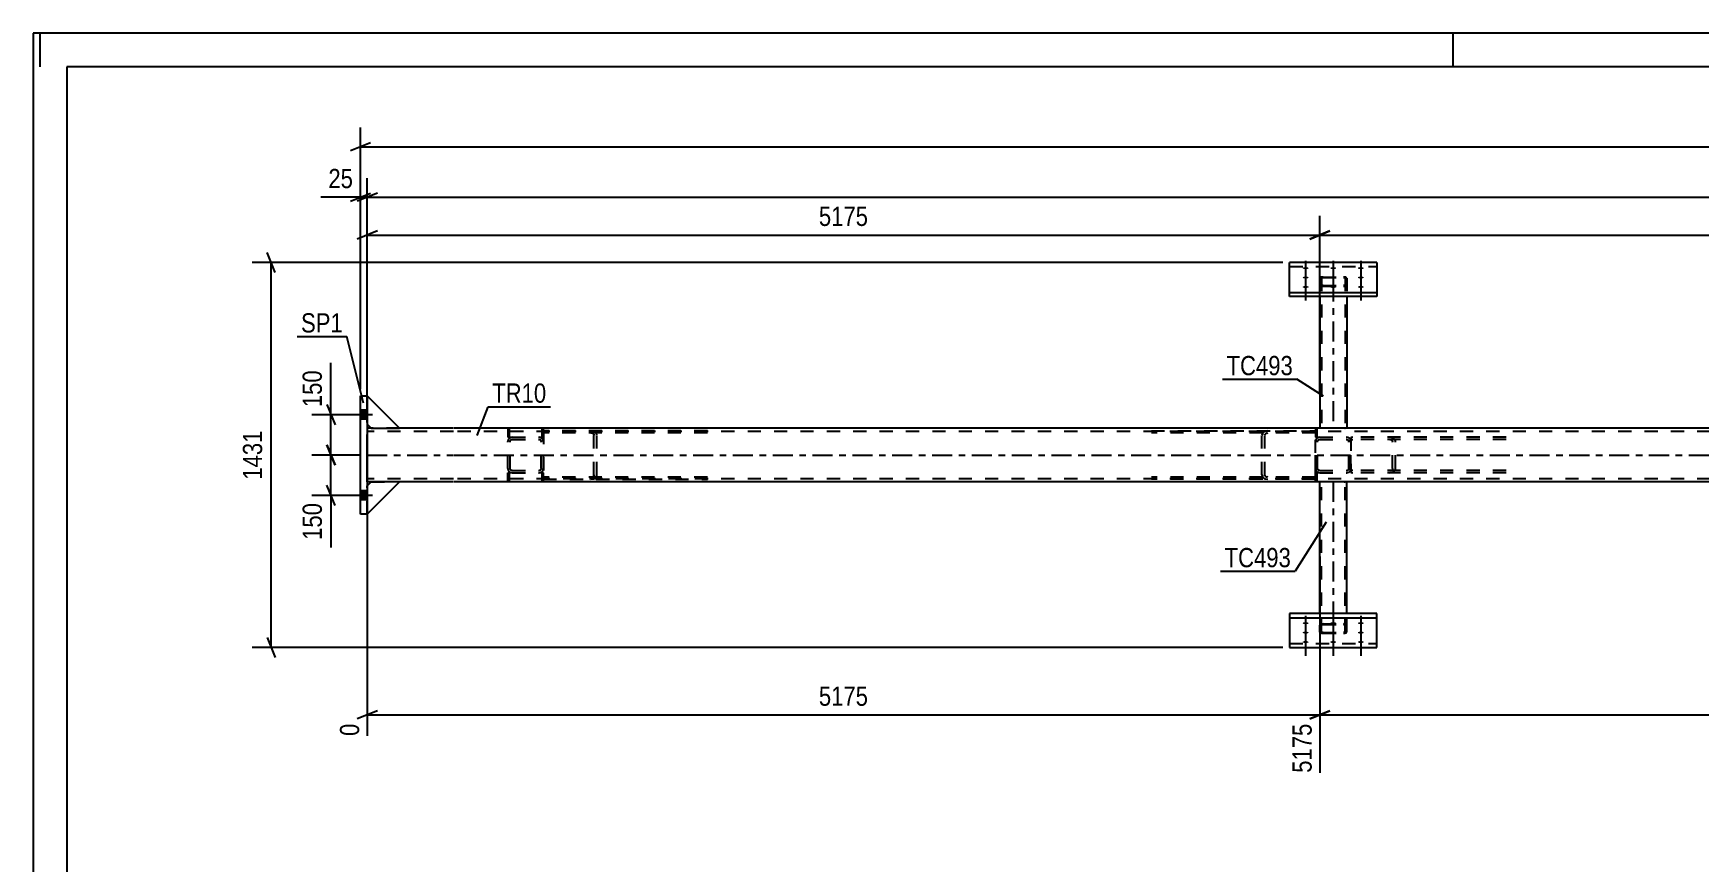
# Model space of a CAD drawing. Header units: millimetres. Extents: x -51 to 790, y -418 to 176.
# Drawn here: x -51.1 to 196.5, y 52.4 to 175.7 of the extents above; entities that cross this region are included whole.
import ezdxf

# ---------------------------------------------------------------- set-up
doc = ezdxf.new("R2010")
doc.units = ezdxf.units.MM
doc.linetypes.add('DXK_LINE_DOT2', pattern=[3.9198, 1.9599, -1.9599])
doc.linetypes.add('DXK_LINE_DOT3', pattern=[5.9187, 2.979, -0.9799, 0.9799, -0.9799])
doc.styles.add('Arial Narrow', font='ARIALN.TTF', dxfattribs={"height": 0.2})

# ---------------------------------------------------------------- blocks, each defined once
blk = doc.blocks.new('Unknown-389637219-15102')
at = {"color": 5, "linetype": 'Continuous'}
for p, q in [((789.86, 175.66), (-51.14, 175.66)), ((-51.14, 175.66), (-51.14, -418.34)), ((-50.14, 170.66), (-50.14, 175.66)), ((159.86, 170.66), (159.86, 175.66)), ((784.86, 170.66), (-46.14, 170.66)), ((-46.14, 170.66), (-46.14, -413.34))]:
    blk.add_line(p, q, dxfattribs=at)
blk = doc.blocks.new('Part-389637219-15317 - 15315')
at = {"color": 7, "linetype": 'DXK_LINE_DOT2'}
for p, q in [((144.91, 115.6), (144.66, 115.56)), ((144.66, 115.56), (144.66, 110.35)), ((144.66, 115.21), (144.75, 115.25)), ((144.75, 115.25), (144.91, 115.28)), ((167.7, 115.6), (144.91, 115.6)), ((167.7, 115.28), (144.91, 115.28)), ((150.74, 115.55), (150.41, 115.6)), ((150.41, 115.28), (150.57, 115.25)), ((150.81, 115.08), (150.85, 114.96)), ((150.85, 110.96), (150.85, 114.96)), ((151.28, 114.96), (151.22, 115.2)), ((151.28, 110.96), (151.28, 114.96)), ((144.75, 110.66), (144.66, 110.7)), ((144.66, 110.35), (144.91, 110.32)), ((144.91, 110.64), (144.75, 110.66)), ((167.7, 110.64), (144.91, 110.64)), ((167.7, 110.32), (144.91, 110.32)), ((150.57, 110.66), (150.41, 110.64)), ((150.41, 110.32), (150.74, 110.37)), ((150.85, 110.96), (150.81, 110.83)), ((151.22, 110.71), (151.28, 110.96))]:
    blk.add_line(p, q, dxfattribs=at)
for centre, radius, start, end in [((150.47, 114.86), 0.401, 32.4104, 75.4453), ((150.54, 114.77), 0.802, 32.4104, 75.4453), ((150.47, 111.05), 0.401, 284.5547, 327.5896), ((150.54, 111.14), 0.802, 284.5547, 327.5896)]:
    blk.add_arc(centre, radius, start, end, dxfattribs=at)
blk = doc.blocks.new('Part-389637219-15377 - 15315')
at = {"color": 2, "linetype": 'Continuous'}
for p, q in [((-1.52, 108.36), (-0.92, 108.96)), ((3.28, 108.96), (-1.52, 104.16)), ((3.28, 108.96), (-0.92, 108.96))]:
    blk.add_line(p, q, dxfattribs=at)
at = {"color": 7, "linetype": 'DXK_LINE_DOT2'}
blk.add_line((-1.52, 104.16), (-1.52, 108.36), dxfattribs=at)
blk = doc.blocks.new('Part-389637219-15369 - 15315')
at = {"color": 2, "linetype": 'Continuous'}
for p, q in [((135.52, 136.53), (135.52, 141.58)), ((148.52, 141.58), (135.52, 141.58)), ((148.52, 141.58), (148.52, 136.53)), ((135.52, 137.13), (148.52, 137.13)), ((148.52, 136.53), (135.52, 136.53))]:
    blk.add_line(p, q, dxfattribs=at)
at = {"color": 7, "linetype": 'DXK_LINE_DOT2'}
blk.add_line((135.52, 140.97), (148.52, 140.97), dxfattribs=at)
blk = doc.blocks.new('Bolt-389637219-15487 - 15315')
at = {"linetype": 'Continuous'}
for points in [[(-2.52, 119.62), (-2.52, 118.3), (-1.52, 118.3), (-1.52, 119.62)], [(-2.52, 119.62), (-2.52, 118.3), (-1.52, 118.3), (-1.52, 119.62)], [(-2.52, 107.62), (-2.52, 106.3), (-1.52, 106.3), (-1.52, 107.62)], [(-2.52, 107.62), (-2.52, 106.3), (-1.52, 106.3), (-1.52, 107.62)]]:
    blk.add_hatch(color=1, dxfattribs=at).paths.add_polyline_path(points)
at = {"color": 1, "linetype": 'Continuous'}
for p, q in [((-0.76, 118.96), (-5.52, 118.96)), ((-0.76, 118.96), (-5.52, 118.96)), ((-1.52, 119.62), (-2.52, 119.62)), ((-1.52, 119.62), (-2.52, 119.62)), ((-1.52, 118.3), (-2.52, 118.3)), ((-1.52, 118.3), (-2.52, 118.3)), ((-0.76, 106.96), (-5.52, 106.96)), ((-0.76, 106.96), (-5.52, 106.96)), ((-1.52, 107.62), (-2.52, 107.62)), ((-1.52, 107.62), (-2.52, 107.62)), ((-1.52, 106.3), (-2.52, 106.3)), ((-1.52, 106.3), (-2.52, 106.3))]:
    blk.add_line(p, q, dxfattribs=at)
blk = doc.blocks.new('Part-389637219-15325 - 15315')
at = {"color": 7, "linetype": 'DXK_LINE_DOT2'}
for p, q in [((24.66, 116.56), (24.66, 109.36)), ((49.02, 116.56), (24.66, 116.56)), ((32.06, 116.51), (31.72, 116.56)), ((49.02, 116.24), (24.66, 116.24)), ((31.72, 116.24), (31.89, 116.21)), ((32.13, 116.04), (32.16, 115.92)), ((32.16, 110), (32.16, 115.92)), ((32.6, 115.92), (32.54, 116.16)), ((32.6, 110), (32.6, 115.92)), ((49.02, 109.68), (24.66, 109.68)), ((24.66, 109.36), (49.02, 109.36)), ((31.89, 109.7), (31.72, 109.68)), ((31.72, 109.36), (32.06, 109.41)), ((32.16, 110), (32.13, 109.87)), ((32.54, 109.75), (32.6, 110))]:
    blk.add_line(p, q, dxfattribs=at)
for centre, radius, start, end in [((31.86, 115.73), 0.802, 32.4104, 75.4453), ((31.79, 115.82), 0.401, 32.4104, 75.4453), ((31.79, 110.09), 0.401, 284.5547, 327.5896), ((31.86, 110.18), 0.802, 284.5547, 327.5896)]:
    blk.add_arc(centre, radius, start, end, dxfattribs=at)
blk = doc.blocks.new('Part-389637219-15326 - 15315')
at = {"color": 7, "linetype": 'DXK_LINE_DOT2'}
for p, q in [((115.01, 116.56), (139.38, 116.56)), ((132.31, 116.56), (131.98, 116.51)), ((139.38, 109.36), (139.38, 116.56)), ((139.38, 116.24), (115.01, 116.24)), ((131.5, 116.16), (131.43, 115.92)), ((131.43, 110), (131.43, 115.92)), ((131.87, 115.92), (131.91, 116.04)), ((131.87, 110), (131.87, 115.92)), ((132.14, 116.21), (132.31, 116.24)), ((139.38, 109.68), (115.01, 109.68)), ((139.38, 109.36), (115.01, 109.36)), ((131.43, 110), (131.5, 109.75)), ((131.91, 109.87), (131.87, 110)), ((131.98, 109.41), (132.31, 109.36)), ((132.31, 109.68), (132.14, 109.7))]:
    blk.add_line(p, q, dxfattribs=at)
for centre, radius, start, end in [((132.18, 115.73), 0.802, 104.5547, 147.5896), ((132.24, 115.82), 0.401, 104.5547, 147.5896), ((132.18, 110.18), 0.802, 212.4104, 255.4453), ((132.24, 110.09), 0.401, 212.4104, 255.4453)]:
    blk.add_arc(centre, radius, start, end, dxfattribs=at)
blk = doc.blocks.new('Part-389637219-15327 - 15315')
at = {"color": 7, "linetype": 'DXK_LINE_DOT2'}
for p, q in [((19.43, 115.2), (19.38, 114.96)), ((19.38, 110.96), (19.38, 114.96)), ((19.7, 114.96), (19.72, 115.08)), ((19.7, 110.96), (19.7, 114.96)), ((20.02, 115.6), (19.77, 115.55)), ((19.9, 115.25), (20.02, 115.28)), ((20.02, 115.6), (24.02, 115.6)), ((20.02, 115.28), (24.02, 115.28)), ((24.26, 115.55), (24.02, 115.6)), ((24.02, 115.28), (24.14, 115.25)), ((24.31, 115.08), (24.34, 114.96)), ((24.34, 110.96), (24.34, 114.96)), ((24.66, 114.96), (24.61, 115.2)), ((24.66, 110.96), (24.66, 114.96)), ((19.38, 110.96), (19.43, 110.71)), ((19.72, 110.83), (19.7, 110.96)), ((19.77, 110.37), (20.02, 110.32)), ((20.02, 110.64), (19.9, 110.66)), ((20.02, 110.64), (24.02, 110.64)), ((20.02, 110.32), (24.02, 110.32)), ((24.14, 110.66), (24.02, 110.64)), ((24.02, 110.32), (24.26, 110.37)), ((24.34, 110.96), (24.31, 110.83)), ((24.61, 110.71), (24.66, 110.96))]:
    blk.add_line(p, q, dxfattribs=at)
at = {"color": 7, "linetype": 'DXK_LINE_DOT3'}
blk.add_line((22.02, 112.96), (22.02, 112.96), dxfattribs=at)
at = {"color": 7, "linetype": 'DXK_LINE_DOT2'}
for centre, radius, start, end in [((20.02, 114.96), 0.64, 112.5, 157.5), ((20.02, 114.96), 0.32, 112.5, 157.5), ((24.02, 114.96), 0.32, 22.5, 67.5), ((24.02, 114.96), 0.64, 22.5, 67.5), ((20.02, 110.96), 0.64, 202.5, 247.5), ((20.02, 110.96), 0.32, 202.5, 247.5), ((24.02, 110.96), 0.32, 292.5, 337.5), ((24.02, 110.96), 0.64, 292.5, 337.5)]:
    blk.add_arc(centre, radius, start, end, dxfattribs=at)
blk = doc.blocks.new('Part-389637219-15330 - 15315')
at = {"color": 7, "linetype": 'DXK_LINE_DOT2'}
for p, q in [((139.43, 115.2), (139.38, 114.96)), ((139.38, 110.96), (139.38, 114.96)), ((139.7, 114.96), (139.72, 115.08)), ((139.7, 110.96), (139.7, 114.96)), ((140.02, 115.6), (139.77, 115.55)), ((139.9, 115.25), (140.02, 115.28)), ((140.02, 115.6), (144.02, 115.6)), ((140.02, 115.28), (144.02, 115.28)), ((144.26, 115.55), (144.02, 115.6)), ((144.02, 115.28), (144.14, 115.25)), ((144.31, 115.08), (144.34, 114.96)), ((144.34, 110.96), (144.34, 114.96)), ((144.66, 114.96), (144.61, 115.2)), ((144.66, 110.96), (144.66, 114.96)), ((139.38, 110.96), (139.43, 110.71)), ((139.72, 110.83), (139.7, 110.96)), ((139.77, 110.37), (140.02, 110.32)), ((140.02, 110.64), (139.9, 110.66)), ((140.02, 110.64), (144.02, 110.64)), ((140.02, 110.32), (144.02, 110.32)), ((144.14, 110.66), (144.02, 110.64)), ((144.02, 110.32), (144.26, 110.37)), ((144.34, 110.96), (144.31, 110.83)), ((144.61, 110.71), (144.66, 110.96))]:
    blk.add_line(p, q, dxfattribs=at)
at = {"color": 7, "linetype": 'DXK_LINE_DOT3'}
blk.add_line((142.02, 112.96), (142.02, 112.96), dxfattribs=at)
at = {"color": 7, "linetype": 'DXK_LINE_DOT2'}
for centre, radius, start, end in [((140.02, 114.96), 0.64, 112.5, 157.5), ((140.02, 114.96), 0.32, 112.5, 157.5), ((144.02, 114.96), 0.32, 22.5, 67.5), ((144.02, 114.96), 0.64, 22.5, 67.5), ((140.02, 110.96), 0.64, 202.5, 247.5), ((140.02, 110.96), 0.32, 202.5, 247.5), ((144.02, 110.96), 0.32, 292.5, 337.5), ((144.02, 110.96), 0.64, 292.5, 337.5)]:
    blk.add_arc(centre, radius, start, end, dxfattribs=at)
blk = doc.blocks.new('Part-389637219-15378 - 15315')
at = {"color": 7, "linetype": 'DXK_LINE_DOT2'}
for p, q in [((-1.52, 108.36), (-0.92, 108.96)), ((3.28, 108.96), (-1.52, 104.16)), ((-0.92, 108.96), (3.28, 108.96)), ((-1.52, 104.16), (-1.52, 108.36))]:
    blk.add_line(p, q, dxfattribs=at)
blk = doc.blocks.new('Part-389637219-15334 - 15315')
at = {"color": 2, "linetype": 'Continuous'}
for p, q in [((143.54, 108.96), (140.02, 108.96)), ((140.02, 89.39), (140.02, 108.96)), ((144.02, 108.96), (143.54, 108.96)), ((144.02, 89.39), (144.02, 108.96))]:
    blk.add_line(p, q, dxfattribs=at)
at = {"color": 7, "linetype": 'DXK_LINE_DOT2'}
for p, q in [((140.26, 86.64), (140.26, 108.96)), ((143.63, 108.96), (143.71, 108.96)), ((143.71, 108.96), (143.72, 108.96)), ((143.72, 108.96), (143.76, 108.96)), ((143.76, 108.96), (143.78, 108.96)), ((143.78, 86.64), (143.78, 108.96)), ((140.02, 89.39), (140.02, 86.64)), ((144.02, 86.64), (144.02, 89.39)), ((140.05, 87.75), (140.02, 87.68)), ((140.02, 86.64), (140.02, 87.68)), ((140.16, 87.8), (140.05, 87.75)), ((140.31, 87.83), (140.16, 87.8)), ((140.26, 87.68), (140.28, 87.71)), ((140.28, 87.71), (140.33, 87.74)), ((140.5, 87.85), (140.31, 87.83)), ((140.33, 87.74), (140.41, 87.76)), ((140.41, 87.76), (140.5, 87.76)), ((140.5, 87.85), (143.54, 87.85)), ((140.5, 87.76), (143.54, 87.76)), ((143.72, 87.83), (143.54, 87.85)), ((143.54, 87.76), (143.63, 87.76)), ((143.63, 87.76), (143.71, 87.74)), ((143.71, 87.74), (143.76, 87.71)), ((143.88, 87.8), (143.72, 87.83)), ((143.76, 87.71), (143.78, 87.68)), ((143.98, 87.75), (143.88, 87.8)), ((144.02, 87.68), (143.98, 87.75)), ((140.02, 86.64), (140.05, 86.58)), ((140.05, 86.58), (140.16, 86.53)), ((140.16, 86.53), (140.31, 86.49)), ((140.28, 86.61), (140.26, 86.64)), ((140.33, 86.58), (140.28, 86.61)), ((140.31, 86.49), (140.5, 86.48)), ((140.41, 86.57), (140.33, 86.58)), ((140.5, 86.56), (140.41, 86.57)), ((140.5, 86.56), (143.54, 86.56)), ((140.5, 86.48), (143.54, 86.48)), ((143.63, 86.57), (143.54, 86.56)), ((143.54, 86.48), (143.72, 86.49)), ((143.71, 86.58), (143.63, 86.57)), ((143.76, 86.61), (143.71, 86.58)), ((143.72, 86.49), (143.88, 86.53)), ((143.78, 86.64), (143.76, 86.61)), ((143.88, 86.53), (143.98, 86.58)), ((143.98, 86.58), (144.02, 86.64))]:
    blk.add_line(p, q, dxfattribs=at)
at = {"color": 7, "linetype": 'DXK_LINE_DOT3'}
blk.add_line((142.02, 108.96), (142.02, 87.16), dxfattribs=at)
blk = doc.blocks.new('Part-389637219-15381 - 15315')
at = {"color": 7, "linetype": 'DXK_LINE_DOT2'}
for p, q in [((3.28, 116.96), (-1.52, 121.76)), ((-1.52, 121.76), (-1.52, 117.56)), ((-1.52, 117.56), (-0.92, 116.96)), ((-0.92, 116.96), (3.28, 116.96))]:
    blk.add_line(p, q, dxfattribs=at)
blk = doc.blocks.new('Part-389637219-15342 - 15315')
at = {"color": 2, "linetype": 'Continuous'}
for p, q in [((-2.52, 104.16), (-2.52, 121.76)), ((-2.52, 121.76), (-1.52, 121.76)), ((-1.52, 121.76), (-1.52, 104.16)), ((-1.52, 104.16), (-2.52, 104.16))]:
    blk.add_line(p, q, dxfattribs=at)
blk = doc.blocks.new('Part-389637219-15364 - 15315')
at = {"color": 7, "linetype": 'DXK_LINE_DOT2'}
for p, q in [((140.05, 139.33), (140.02, 139.27)), ((140.02, 139.27), (140.02, 136.53)), ((140.16, 139.39), (140.05, 139.33)), ((140.31, 139.42), (140.16, 139.39)), ((140.26, 139.27), (140.28, 139.3)), ((140.26, 139.27), (140.26, 116.96)), ((140.28, 139.3), (140.33, 139.33)), ((140.5, 139.43), (140.31, 139.42)), ((140.33, 139.33), (140.41, 139.35)), ((140.41, 139.35), (140.5, 139.35)), ((140.5, 139.43), (143.54, 139.43)), ((140.5, 139.35), (143.54, 139.35)), ((143.72, 139.42), (143.54, 139.43)), ((143.54, 139.35), (143.63, 139.35)), ((143.63, 139.35), (143.71, 139.33)), ((143.71, 139.33), (143.76, 139.3)), ((143.88, 139.39), (143.72, 139.42)), ((143.76, 139.3), (143.78, 139.27)), ((143.78, 139.27), (143.78, 116.96)), ((143.98, 139.33), (143.88, 139.39)), ((144.02, 139.27), (143.98, 139.33)), ((144.02, 139.27), (144.02, 136.53)), ((140.02, 138.23), (140.05, 138.17)), ((140.05, 138.17), (140.16, 138.11)), ((140.16, 138.11), (140.31, 138.08)), ((140.28, 138.2), (140.26, 138.23)), ((140.33, 138.17), (140.28, 138.2)), ((140.31, 138.08), (140.5, 138.07)), ((140.41, 138.15), (140.33, 138.17)), ((140.5, 138.15), (140.41, 138.15)), ((140.5, 138.15), (143.54, 138.15)), ((140.5, 138.07), (143.54, 138.07)), ((143.63, 138.15), (143.54, 138.15)), ((143.54, 138.07), (143.72, 138.08)), ((143.71, 138.17), (143.63, 138.15)), ((143.76, 138.2), (143.71, 138.17)), ((143.72, 138.08), (143.88, 138.11)), ((143.78, 138.23), (143.76, 138.2)), ((143.88, 138.11), (143.98, 138.17)), ((143.98, 138.17), (144.02, 138.23)), ((143.76, 116.96), (143.78, 116.96)), ((144.02, 116.96), (144.02, 116.96))]:
    blk.add_line(p, q, dxfattribs=at)
at = {"color": 7, "linetype": 'DXK_LINE_DOT3'}
blk.add_line((142.02, 138.75), (142.02, 116.96), dxfattribs=at)
at = {"color": 2, "linetype": 'Continuous'}
for p, q in [((140.02, 136.53), (140.02, 116.96)), ((144.02, 136.53), (144.02, 116.96)), ((143.98, 116.96), (140.02, 116.96)), ((144.02, 116.96), (143.98, 116.96))]:
    blk.add_line(p, q, dxfattribs=at)
blk = doc.blocks.new('Part-389637219-15376 - 15315')
at = {"color": 7, "linetype": 'DXK_LINE_DOT2'}
for p, q in [((-1.52, 108.36), (-0.92, 108.96)), ((3.28, 108.96), (-1.52, 104.16)), ((-0.92, 108.96), (3.28, 108.96)), ((-1.52, 104.16), (-1.52, 108.36))]:
    blk.add_line(p, q, dxfattribs=at)
blk = doc.blocks.new('Part-389637219-15366 - 15315')
at = {"color": 2, "linetype": 'Continuous'}
for p, q in [((148.52, 89.39), (135.52, 89.39)), ((135.52, 89.39), (135.52, 84.34)), ((148.52, 84.34), (148.52, 89.39)), ((135.52, 88.78), (148.52, 88.78)), ((135.52, 84.34), (148.52, 84.34))]:
    blk.add_line(p, q, dxfattribs=at)
at = {"color": 7, "linetype": 'DXK_LINE_DOT2'}
blk.add_line((135.52, 84.94), (148.52, 84.94), dxfattribs=at)
blk = doc.blocks.new('Bolt-389637219-15499 - 15315')
at = {"linetype": 'Continuous'}
for points in [[(137.92, 140.6), (137.83, 140.61), (137.74, 140.62), (137.66, 140.63), (137.59, 140.65), (137.54, 140.68), (137.5, 140.71), (137.48, 140.74), (137.48, 140.77), (137.5, 140.8), (137.54, 140.83), (137.59, 140.85), (137.66, 140.88), (137.74, 140.89), (137.83, 140.9), (137.92, 140.9), (138.01, 140.9), (138.1, 140.89), (138.18, 140.88), (138.24, 140.85), (138.3, 140.83), (138.34, 140.8), (138.35, 140.77), (138.35, 140.74), (138.34, 140.71), (138.3, 140.68), (138.24, 140.65), (138.18, 140.63), (138.1, 140.62), (138.01, 140.61)], [(137.92, 139.2), (137.83, 139.2), (137.74, 139.21), (137.66, 139.23), (137.59, 139.25), (137.54, 139.28), (137.5, 139.31), (137.48, 139.34), (137.48, 139.37), (137.5, 139.4), (137.54, 139.43), (137.59, 139.45), (137.66, 139.47), (137.74, 139.49), (137.83, 139.5), (137.92, 139.5), (138.01, 139.5), (138.1, 139.49), (138.18, 139.47), (138.24, 139.45), (138.3, 139.43), (138.34, 139.4), (138.35, 139.37), (138.35, 139.34), (138.34, 139.31), (138.3, 139.28), (138.24, 139.25), (138.18, 139.23), (138.1, 139.21), (138.01, 139.2)], [(142.02, 140.6), (141.93, 140.61), (141.84, 140.62), (141.76, 140.63), (141.69, 140.65), (141.64, 140.68), (141.6, 140.71), (141.58, 140.74), (141.58, 140.77), (141.6, 140.8), (141.64, 140.83), (141.69, 140.85), (141.76, 140.88), (141.84, 140.89), (141.93, 140.9), (142.02, 140.9), (142.11, 140.9), (142.2, 140.89), (142.28, 140.88), (142.34, 140.85), (142.4, 140.83), (142.44, 140.8), (142.45, 140.77), (142.45, 140.74), (142.44, 140.71), (142.4, 140.68), (142.34, 140.65), (142.28, 140.63), (142.2, 140.62), (142.11, 140.61)], [(146.12, 140.6), (146.03, 140.61), (145.94, 140.62), (145.86, 140.63), (145.79, 140.65), (145.74, 140.68), (145.7, 140.71), (145.68, 140.74), (145.68, 140.77), (145.7, 140.8), (145.74, 140.83), (145.79, 140.85), (145.86, 140.88), (145.94, 140.89), (146.03, 140.9), (146.12, 140.9), (146.21, 140.9), (146.3, 140.89), (146.38, 140.88), (146.44, 140.85), (146.5, 140.83), (146.54, 140.8), (146.55, 140.77), (146.55, 140.74), (146.54, 140.71), (146.5, 140.68), (146.44, 140.65), (146.38, 140.63), (146.3, 140.62), (146.21, 140.61)], [(146.12, 139.2), (146.03, 139.2), (145.94, 139.21), (145.86, 139.23), (145.79, 139.25), (145.74, 139.28), (145.7, 139.31), (145.68, 139.34), (145.68, 139.37), (145.7, 139.4), (145.74, 139.43), (145.79, 139.45), (145.86, 139.47), (145.94, 139.49), (146.03, 139.5), (146.12, 139.5), (146.21, 139.5), (146.3, 139.49), (146.38, 139.47), (146.44, 139.45), (146.5, 139.43), (146.54, 139.4), (146.55, 139.37), (146.55, 139.34), (146.54, 139.31), (146.5, 139.28), (146.44, 139.25), (146.38, 139.23), (146.3, 139.21), (146.21, 139.2)], [(137.92, 137.8), (137.83, 137.8), (137.74, 137.81), (137.66, 137.83), (137.59, 137.85), (137.54, 137.87), (137.5, 137.9), (137.48, 137.93), (137.48, 137.97), (137.5, 138), (137.54, 138.02), (137.59, 138.05), (137.66, 138.07), (137.74, 138.09), (137.83, 138.1), (137.92, 138.1), (138.01, 138.1), (138.1, 138.09), (138.18, 138.07), (138.24, 138.05), (138.3, 138.02), (138.34, 138), (138.35, 137.97), (138.35, 137.93), (138.34, 137.9), (138.3, 137.87), (138.24, 137.85), (138.18, 137.83), (138.1, 137.81), (138.01, 137.8)], [(142.02, 137.8), (141.93, 137.8), (141.84, 137.81), (141.76, 137.83), (141.69, 137.85), (141.64, 137.87), (141.6, 137.9), (141.58, 137.93), (141.58, 137.97), (141.6, 138), (141.64, 138.02), (141.69, 138.05), (141.76, 138.07), (141.84, 138.09), (141.93, 138.1), (142.02, 138.1), (142.11, 138.1), (142.2, 138.09), (142.28, 138.07), (142.34, 138.05), (142.4, 138.02), (142.44, 138), (142.45, 137.97), (142.45, 137.93), (142.44, 137.9), (142.4, 137.87), (142.34, 137.85), (142.28, 137.83), (142.2, 137.81), (142.11, 137.8)], [(146.12, 137.8), (146.03, 137.8), (145.94, 137.81), (145.86, 137.83), (145.79, 137.85), (145.74, 137.87), (145.7, 137.9), (145.68, 137.93), (145.68, 137.97), (145.7, 138), (145.74, 138.02), (145.79, 138.05), (145.86, 138.07), (145.94, 138.09), (146.03, 138.1), (146.12, 138.1), (146.21, 138.1), (146.3, 138.09), (146.38, 138.07), (146.44, 138.05), (146.5, 138.02), (146.54, 138), (146.55, 137.97), (146.55, 137.93), (146.54, 137.9), (146.5, 137.87), (146.44, 137.85), (146.38, 137.83), (146.3, 137.81), (146.21, 137.8)]]:
    blk.add_hatch(color=1, dxfattribs=at).paths.add_polyline_path(points)
at = {"color": 1, "linetype": 'Continuous'}
for p, q in [((137.92, 141.84), (137.92, 138.72)), ((142.02, 141.84), (142.02, 138.72)), ((146.12, 141.84), (146.12, 138.72)), ((137.92, 140.44), (137.92, 137.32)), ((137.92, 139.04), (137.92, 135.92)), ((142.02, 139.04), (142.02, 135.92)), ((146.12, 140.44), (146.12, 137.32)), ((146.12, 139.04), (146.12, 135.92))]:
    blk.add_line(p, q, dxfattribs=at)
blk = doc.blocks.new('Part-389637219-15379 - 15315')
at = {"color": 7, "linetype": 'DXK_LINE_DOT2'}
for p, q in [((3.28, 116.96), (-1.52, 121.76)), ((-1.52, 121.76), (-1.52, 117.56)), ((-1.52, 117.56), (-0.92, 116.96)), ((-0.92, 116.96), (3.28, 116.96))]:
    blk.add_line(p, q, dxfattribs=at)
blk = doc.blocks.new('Part-389637219-15380 - 15315')
at = {"color": 2, "linetype": 'Continuous'}
for p, q in [((3.28, 116.96), (-1.52, 121.76)), ((-1.52, 117.56), (-0.92, 116.96)), ((-0.92, 116.96), (3.28, 116.96))]:
    blk.add_line(p, q, dxfattribs=at)
at = {"color": 7, "linetype": 'DXK_LINE_DOT2'}
blk.add_line((-1.52, 121.76), (-1.52, 117.56), dxfattribs=at)
blk = doc.blocks.new('Part-389637219-15386 - 15315')
at = {"color": 7, "linetype": 'DXK_LINE_DOT2'}
for p, q in [((24.66, 110.32), (24.42, 110.32)), ((24.42, 110.32), (24.42, 109.12)), ((24.42, 109.12), (24.66, 109.12)), ((24.66, 109.12), (24.66, 110.32))]:
    blk.add_line(p, q, dxfattribs=at)
blk = doc.blocks.new('Part-389637219-15387 - 15315')
at = {"color": 7, "linetype": 'DXK_LINE_DOT2'}
for p, q in [((24.66, 116.8), (24.42, 116.8)), ((24.42, 116.8), (24.42, 115.6)), ((24.66, 115.6), (24.66, 116.8)), ((24.42, 115.6), (24.66, 115.6))]:
    blk.add_line(p, q, dxfattribs=at)
blk = doc.blocks.new('Part-389637219-15388 - 15315')
at = {"color": 7, "linetype": 'DXK_LINE_DOT2'}
for p, q in [((19.62, 110.32), (19.38, 110.32)), ((19.38, 109.12), (19.38, 110.32)), ((19.38, 110.32), (19.38, 109.12)), ((19.38, 109.12), (19.62, 109.12)), ((19.62, 109.12), (19.62, 110.32)), ((19.62, 109.12), (19.62, 110.32))]:
    blk.add_line(p, q, dxfattribs=at)
blk = doc.blocks.new('Part-389637219-15389 - 15315')
at = {"color": 7, "linetype": 'DXK_LINE_DOT2'}
for p, q in [((19.62, 116.8), (19.38, 116.8)), ((19.38, 116.8), (19.38, 115.6)), ((19.38, 116.8), (19.38, 115.6)), ((19.62, 115.6), (19.62, 116.8)), ((19.62, 115.6), (19.62, 116.8)), ((19.38, 115.6), (19.62, 115.6))]:
    blk.add_line(p, q, dxfattribs=at)
blk = doc.blocks.new('Part-389637219-15390 - 15315')
at = {"color": 7, "linetype": 'DXK_LINE_DOT2'}
for p, q in [((139.62, 110.32), (139.38, 110.32)), ((139.38, 109.12), (139.38, 110.32)), ((139.38, 110.32), (139.38, 109.12)), ((139.38, 109.12), (139.62, 109.12)), ((139.62, 109.12), (139.62, 110.32)), ((139.62, 109.12), (139.62, 110.32))]:
    blk.add_line(p, q, dxfattribs=at)
blk = doc.blocks.new('Part-389637219-15391 - 15315')
at = {"color": 7, "linetype": 'DXK_LINE_DOT2'}
for p, q in [((139.62, 116.8), (139.38, 116.8)), ((139.38, 116.8), (139.38, 115.6)), ((139.38, 116.8), (139.38, 115.6)), ((139.62, 115.6), (139.62, 116.8)), ((139.62, 115.6), (139.62, 116.8)), ((139.38, 115.6), (139.62, 115.6))]:
    blk.add_line(p, q, dxfattribs=at)
blk = doc.blocks.new('Part-389637219-15395 - 15315')
at = {"color": 2, "linetype": 'Continuous'}
for p, q in [((-0.92, 116.96), (-1.52, 116.96)), ((11.28, 116.96), (3.28, 116.96)), ((140.02, 116.96), (11.38, 116.96)), ((380.02, 116.96), (144.02, 116.96)), ((-1.52, 109.92), (-1.52, 116)), ((-0.92, 108.96), (-1.52, 108.96)), ((11.28, 108.96), (3.28, 108.96)), ((140.02, 108.96), (11.38, 108.96)), ((380.02, 108.96), (144.02, 108.96))]:
    blk.add_line(p, q, dxfattribs=at)
at = {"color": 7, "linetype": 'DXK_LINE_DOT2'}
for p, q in [((-1.52, 116.96), (-1.52, 116)), ((-1.52, 116.96), (-1.52, 116.68)), ((11.28, 116.48), (-1.52, 116.48)), ((3.28, 116.96), (-0.92, 116.96)), ((641.02, 116.48), (11.38, 116.48)), ((144.02, 116.96), (140.02, 116.96)), ((-1.52, 108.96), (-1.52, 109.92)), ((11.28, 109.44), (-1.52, 109.44)), ((3.28, 108.96), (-0.92, 108.96)), ((641.02, 109.44), (11.38, 109.44)), ((144.02, 108.96), (140.02, 108.96))]:
    blk.add_line(p, q, dxfattribs=at)
at = {"color": 7, "linetype": 'DXK_LINE_DOT3'}
for p, q in [((-1.52, 112.96), (11.28, 112.96)), ((11.38, 112.96), (641.02, 112.96))]:
    blk.add_line(p, q, dxfattribs=at)
blk = doc.blocks.new('Bolt-389637219-15496 - 15315')
at = {"linetype": 'Continuous'}
for points in [[(137.92, 88.11), (138.01, 88.11), (138.1, 88.1), (138.18, 88.09), (138.24, 88.06), (138.3, 88.04), (138.34, 88.01), (138.35, 87.98), (138.35, 87.95), (138.34, 87.92), (138.3, 87.89), (138.24, 87.86), (138.18, 87.84), (138.1, 87.83), (138.01, 87.82), (137.92, 87.81), (137.83, 87.82), (137.74, 87.83), (137.66, 87.84), (137.59, 87.86), (137.54, 87.89), (137.5, 87.92), (137.48, 87.95), (137.48, 87.98), (137.5, 88.01), (137.54, 88.04), (137.59, 88.06), (137.66, 88.09), (137.74, 88.1), (137.83, 88.11)], [(137.92, 86.71), (138.01, 86.71), (138.1, 86.7), (138.18, 86.68), (138.24, 86.66), (138.3, 86.64), (138.34, 86.61), (138.35, 86.58), (138.35, 86.55), (138.34, 86.51), (138.3, 86.49), (138.24, 86.46), (138.18, 86.44), (138.1, 86.42), (138.01, 86.41), (137.92, 86.41), (137.83, 86.41), (137.74, 86.42), (137.66, 86.44), (137.59, 86.46), (137.54, 86.49), (137.5, 86.51), (137.48, 86.55), (137.48, 86.58), (137.5, 86.61), (137.54, 86.64), (137.59, 86.66), (137.66, 86.68), (137.74, 86.7), (137.83, 86.71)], [(142.02, 88.11), (142.11, 88.11), (142.2, 88.1), (142.28, 88.09), (142.34, 88.06), (142.4, 88.04), (142.44, 88.01), (142.45, 87.98), (142.45, 87.95), (142.44, 87.92), (142.4, 87.89), (142.34, 87.86), (142.28, 87.84), (142.2, 87.83), (142.11, 87.82), (142.02, 87.81), (141.93, 87.82), (141.84, 87.83), (141.76, 87.84), (141.69, 87.86), (141.64, 87.89), (141.6, 87.92), (141.58, 87.95), (141.58, 87.98), (141.6, 88.01), (141.64, 88.04), (141.69, 88.06), (141.76, 88.09), (141.84, 88.1), (141.93, 88.11)], [(146.12, 88.11), (146.21, 88.11), (146.3, 88.1), (146.38, 88.09), (146.44, 88.06), (146.5, 88.04), (146.54, 88.01), (146.55, 87.98), (146.55, 87.95), (146.54, 87.92), (146.5, 87.89), (146.44, 87.86), (146.38, 87.84), (146.3, 87.83), (146.21, 87.82), (146.12, 87.81), (146.03, 87.82), (145.94, 87.83), (145.86, 87.84), (145.79, 87.86), (145.74, 87.89), (145.7, 87.92), (145.68, 87.95), (145.68, 87.98), (145.7, 88.01), (145.74, 88.04), (145.79, 88.06), (145.86, 88.09), (145.94, 88.1), (146.03, 88.11)], [(146.12, 86.71), (146.21, 86.71), (146.3, 86.7), (146.38, 86.68), (146.44, 86.66), (146.5, 86.64), (146.54, 86.61), (146.55, 86.58), (146.55, 86.55), (146.54, 86.51), (146.5, 86.49), (146.44, 86.46), (146.38, 86.44), (146.3, 86.42), (146.21, 86.41), (146.12, 86.41), (146.03, 86.41), (145.94, 86.42), (145.86, 86.44), (145.79, 86.46), (145.74, 86.49), (145.7, 86.51), (145.68, 86.55), (145.68, 86.58), (145.7, 86.61), (145.74, 86.64), (145.79, 86.66), (145.86, 86.68), (145.94, 86.7), (146.03, 86.71)], [(137.92, 85.31), (138.01, 85.31), (138.1, 85.3), (138.18, 85.28), (138.24, 85.26), (138.3, 85.23), (138.34, 85.21), (138.35, 85.17), (138.35, 85.14), (138.34, 85.11), (138.3, 85.08), (138.24, 85.06), (138.18, 85.04), (138.1, 85.02), (138.01, 85.01), (137.92, 85.01), (137.83, 85.01), (137.74, 85.02), (137.66, 85.04), (137.59, 85.06), (137.54, 85.08), (137.5, 85.11), (137.48, 85.14), (137.48, 85.17), (137.5, 85.21), (137.54, 85.23), (137.59, 85.26), (137.66, 85.28), (137.74, 85.3), (137.83, 85.31)], [(142.02, 85.31), (142.11, 85.31), (142.2, 85.3), (142.28, 85.28), (142.34, 85.26), (142.4, 85.23), (142.44, 85.21), (142.45, 85.17), (142.45, 85.14), (142.44, 85.11), (142.4, 85.08), (142.34, 85.06), (142.28, 85.04), (142.2, 85.02), (142.11, 85.01), (142.02, 85.01), (141.93, 85.01), (141.84, 85.02), (141.76, 85.04), (141.69, 85.06), (141.64, 85.08), (141.6, 85.11), (141.58, 85.14), (141.58, 85.17), (141.6, 85.21), (141.64, 85.23), (141.69, 85.26), (141.76, 85.28), (141.84, 85.3), (141.93, 85.31)], [(146.12, 85.31), (146.21, 85.31), (146.3, 85.3), (146.38, 85.28), (146.44, 85.26), (146.5, 85.23), (146.54, 85.21), (146.55, 85.17), (146.55, 85.14), (146.54, 85.11), (146.5, 85.08), (146.44, 85.06), (146.38, 85.04), (146.3, 85.02), (146.21, 85.01), (146.12, 85.01), (146.03, 85.01), (145.94, 85.02), (145.86, 85.04), (145.79, 85.06), (145.74, 85.08), (145.7, 85.11), (145.68, 85.14), (145.68, 85.17), (145.7, 85.21), (145.74, 85.23), (145.79, 85.26), (145.86, 85.28), (145.94, 85.3), (146.03, 85.31)]]:
    blk.add_hatch(color=1, dxfattribs=at).paths.add_polyline_path(points)
at = {"color": 1, "linetype": 'Continuous'}
for p, q in [((137.92, 89.05), (137.92, 85.93)), ((137.92, 87.65), (137.92, 84.53)), ((142.02, 89.05), (142.02, 85.93)), ((146.12, 89.05), (146.12, 85.93)), ((146.12, 87.65), (146.12, 84.53)), ((137.92, 86.25), (137.92, 83.13)), ((142.02, 86.25), (142.02, 83.13)), ((146.12, 86.25), (146.12, 83.13))]:
    blk.add_line(p, q, dxfattribs=at)
blk = doc.blocks.new('StraightDimension-389637219-31029 - 15315')
at = {"color": 7, "linetype": 'Continuous'}
for p, q in [((-0.02, 146.27), (-3.02, 145.07)), ((-1.52, 117.82), (-1.52, 148.52)), ((138.52, 145.07), (141.52, 146.27)), ((140.02, 122), (140.02, 148.52)), ((-1.52, 145.67), (140.02, 145.67))]:
    blk.add_line(p, q, dxfattribs=at)
at = {"color": 0}
blk.add_wipeout([(73.5, 146.42), (73.5, 150.62), (64.99, 150.62), (64.99, 146.42)], dxfattribs=at)
at = {"color": 3, "style": 'Arial Narrow'}
blk.add_text('5175', height=2.863, dxfattribs=at).set_placement((65.59, 147.02))
blk = doc.blocks.new('StraightDimension-389637219-22432 - 15315')
at = {"color": 7, "linetype": 'Continuous'}
for p, q in [((-2.52, 122.76), (-2.52, 161.64)), ((-1.02, 159.39), (-4.02, 158.19)), ((-2.52, 158.79), (642.02, 158.79))]:
    blk.add_line(p, q, dxfattribs=at)
blk = doc.blocks.new('StraightDimension-389637219-22495 - 15315')
at = {"color": 7, "linetype": 'Continuous'}
for p, q in [((-2.52, 122.76), (-2.52, 154.14)), ((-1.52, 117.82), (-1.52, 154.14)), ((-4.02, 150.69), (-1.02, 151.89)), ((-0.02, 151.89), (-3.02, 150.69)), ((-2.52, 151.29), (-1.52, 151.29))]:
    blk.add_line(p, q, dxfattribs=at)
at = {"color": 0}
blk.add_wipeout([(-3.05, 152.04), (-3.05, 156.24), (-7.9, 156.24), (-7.9, 152.04)], dxfattribs=at)
at = {"color": 7, "linetype": 'Continuous'}
blk.add_line((-2.52, 151.29), (-8.43, 151.29), dxfattribs=at)
blk.add_line((-2.52, 151.29), (-8.43, 151.29), dxfattribs=at)
at = {"color": 3, "style": 'Arial Narrow'}
blk.add_text('25', height=2.863, dxfattribs=at).set_placement((-7.3, 152.64))
blk = doc.blocks.new('StraightDimension-389637219-22497 - 15315')
at = {"color": 7, "linetype": 'Continuous'}
for p, q in [((-1.52, 117.82), (-1.52, 154.14)), ((-0.02, 151.89), (-3.02, 150.69)), ((-1.52, 151.29), (641.02, 151.29))]:
    blk.add_line(p, q, dxfattribs=at)
blk = doc.blocks.new('StraightDimension-389637219-22620 - 15315')
at = {"color": 7, "linetype": 'Continuous'}
for p, q in [((140.02, 97.88), (140.02, 65.72)), ((380.02, 98.13), (380.02, 63.89)), ((141.52, 74.93), (138.52, 73.73)), ((140.02, 74.33), (380.02, 74.33)), ((378.52, 73.73), (381.52, 74.93))]:
    blk.add_line(p, q, dxfattribs=at)
at = {"color": 0}
blk.add_wipeout([(264.27, 75.08), (264.27, 79.28), (255.76, 79.28), (255.76, 75.08)], dxfattribs=at)
at = {"color": 0, "linetype": 'Continuous'}
blk.add_wipeout([(379.42, 73.63), (375.22, 73.63), (375.22, 63.29), (379.42, 63.29)], dxfattribs=at)
at = {"color": 3, "style": 'Arial Narrow'}
blk.add_text('6000', height=2.863, dxfattribs=at).set_placement((256.36, 75.68))
at = {"color": 3, "linetype": 'Continuous', "style": 'Arial Narrow'}
blk.add_text('11175', height=2.863, rotation=90.0002, dxfattribs=at).set_placement((378.82, 63.89))
blk = doc.blocks.new('StraightDimension-389637219-22621 - 15315')
at = {"color": 7, "linetype": 'Continuous'}
for p, q in [((-1.52, 107.96), (-1.52, 71.2)), ((140.02, 97.88), (140.02, 65.72)), ((-0.02, 74.93), (-3.02, 73.73)), ((-1.52, 74.33), (140.02, 74.33)), ((138.52, 73.73), (141.52, 74.93))]:
    blk.add_line(p, q, dxfattribs=at)
at = {"color": 0}
blk.add_wipeout([(73.5, 75.08), (73.5, 79.28), (64.99, 79.28), (64.99, 75.08)], dxfattribs=at)
at = {"color": 0, "linetype": 'Continuous'}
for points in [[(-2.12, 73.63), (-6.32, 73.63), (-6.32, 70.6), (-2.12, 70.6)], [(139.42, 73.63), (135.22, 73.63), (135.22, 65.12), (139.42, 65.12)]]:
    blk.add_wipeout(points, dxfattribs=at)
at = {"color": 3, "style": 'Arial Narrow'}
blk.add_text('5175', height=2.863, dxfattribs=at).set_placement((65.59, 75.68))
at = {"color": 3, "linetype": 'Continuous', "style": 'Arial Narrow'}
for s, height, p in [('0', 2.86, (-2.72, 71.2)), ('5175', 2.863, (138.82, 65.72))]:
    blk.add_text(s, height=height, rotation=90.0002, dxfattribs=at).set_placement(p)
blk = doc.blocks.new('StraightDimension-389637219-31028 - 15315')
at = {"color": 7, "linetype": 'Continuous'}
for p, q in [((141.52, 146.27), (138.52, 145.07)), ((140.02, 122), (140.02, 148.52)), ((378.52, 145.07), (381.52, 146.27)), ((380.02, 121.04), (380.02, 148.52)), ((140.02, 145.67), (380.02, 145.67))]:
    blk.add_line(p, q, dxfattribs=at)
at = {"color": 0}
blk.add_wipeout([(264.27, 146.42), (264.27, 150.62), (255.76, 150.62), (255.76, 146.42)], dxfattribs=at)
at = {"color": 3, "style": 'Arial Narrow'}
blk.add_text('6000', height=2.863, dxfattribs=at).set_placement((256.36, 147.02))
blk = doc.blocks.new('StraightDimension-389637219-35743 - 15315')
at = {"color": 7, "linetype": 'Continuous'}
for p, q in [((134.52, 141.58), (-18.64, 141.58)), ((-15.19, 140.08), (-16.39, 143.08)), ((-15.79, 84.34), (-15.79, 141.58)), ((134.52, 84.34), (-18.64, 84.34)), ((-16.39, 85.84), (-15.19, 82.84))]:
    blk.add_line(p, q, dxfattribs=at)
at = {"color": 0}
blk.add_wipeout([(-16.54, 117.21), (-20.74, 117.21), (-20.74, 108.7), (-16.54, 108.7)], dxfattribs=at)
at = {"color": 3, "style": 'Arial Narrow'}
blk.add_text('1431', height=2.863, rotation=90.0002, dxfattribs=at).set_placement((-17.14, 109.3))
blk = doc.blocks.new('StraightDimension-389637219-38564 - 15315')
at = {"color": 7, "linetype": 'Continuous'}
for p, q in [((-2.52, 118.96), (-9.76, 118.96)), ((-7.51, 120.46), (-6.31, 117.46)), ((-6.91, 112.96), (-6.91, 118.96)), ((-6.31, 111.46), (-7.51, 114.46)), ((-2.52, 112.96), (-9.76, 112.96))]:
    blk.add_line(p, q, dxfattribs=at)
at = {"color": 0}
blk.add_wipeout([(-7.66, 126.17), (-11.86, 126.17), (-11.86, 119.48), (-7.66, 119.48)], dxfattribs=at)
at = {"color": 7, "linetype": 'Continuous'}
blk.add_line((-6.91, 118.96), (-6.91, 126.69), dxfattribs=at)
blk.add_line((-6.91, 118.96), (-6.91, 126.69), dxfattribs=at)
at = {"color": 3, "style": 'Arial Narrow'}
blk.add_text('150', height=2.863, rotation=90.0002, dxfattribs=at).set_placement((-8.26, 120.08))
blk = doc.blocks.new('StraightDimension-389637219-38565 - 15315')
at = {"color": 7, "linetype": 'Continuous'}
for p, q in [((-7.51, 114.46), (-6.31, 111.46)), ((-2.52, 112.96), (-9.76, 112.96)), ((-6.91, 106.96), (-6.91, 112.96)), ((-5.52, 106.96), (-9.76, 106.96)), ((-6.31, 105.46), (-7.51, 108.46))]:
    blk.add_line(p, q, dxfattribs=at)
at = {"color": 0}
blk.add_wipeout([(-7.66, 106.43), (-11.86, 106.43), (-11.86, 99.75), (-7.66, 99.75)], dxfattribs=at)
at = {"color": 7, "linetype": 'Continuous'}
blk.add_line((-6.91, 106.96), (-6.91, 99.22), dxfattribs=at)
blk.add_line((-6.91, 106.96), (-6.91, 99.22), dxfattribs=at)
at = {"color": 3, "style": 'Arial Narrow'}
blk.add_text('150', height=2.863, rotation=90.0002, dxfattribs=at).set_placement((-8.26, 100.35))
blk = doc.blocks.new('Mark-389637219-20464 - 15315')
at = {"color": 0}
blk.add_wipeout([(136.03, 124.83), (136.03, 127.83), (126.17, 127.83), (126.17, 124.83)], dxfattribs=at)
blk.add_wipeout([(136.03, 124.83), (136.03, 127.83), (126.17, 127.83), (126.17, 124.83)], dxfattribs=at)
at = {"color": 30, "linetype": 'Continuous'}
for p in [(125.57, 124.23), (140.57, 121.73)]:
    blk.add_line(p, (136.63, 124.23), dxfattribs=at)
at = {"color": 3, "style": 'Arial Narrow'}
blk.add_text('TC493', height=2.863, dxfattribs=at).set_placement((126.17, 124.83))
blk = doc.blocks.new('Mark-389637219-20422 - 15315')
at = {"color": 0}
blk.add_wipeout([(-5.15, 131.18), (-5.15, 134.18), (-11.36, 134.18), (-11.36, 131.18)], dxfattribs=at)
blk.add_wipeout([(-5.15, 131.18), (-5.15, 134.18), (-11.36, 134.18), (-11.36, 131.18)], dxfattribs=at)
at = {"color": 30, "linetype": 'Continuous'}
for p in [(-11.96, 130.58), (-2.06, 120.66)]:
    blk.add_line(p, (-4.55, 130.58), dxfattribs=at)
at = {"color": 3, "style": 'Arial Narrow'}
blk.add_text('SP1', height=2.863, dxfattribs=at).set_placement((-11.36, 131.18))
blk = doc.blocks.new('Mark-389637219-20448 - 15315')
at = {"color": 0}
blk.add_wipeout([(25.09, 120.74), (25.09, 123.74), (17.05, 123.74), (17.05, 120.74)], dxfattribs=at)
blk.add_wipeout([(25.09, 120.74), (25.09, 123.74), (17.05, 123.74), (17.05, 120.74)], dxfattribs=at)
at = {"color": 30, "linetype": 'Continuous'}
for p, q in [((14.79, 115.86), (16.45, 120.14)), ((16.45, 120.14), (25.69, 120.14))]:
    blk.add_line(p, q, dxfattribs=at)
at = {"color": 3, "style": 'Arial Narrow'}
blk.add_text('TR10', height=2.863, dxfattribs=at).set_placement((17.05, 120.74))
blk = doc.blocks.new('Mark-389637219-20480 - 15315')
at = {"color": 0}
blk.add_wipeout([(135.74, 96.28), (135.74, 99.28), (125.88, 99.28), (125.88, 96.28)], dxfattribs=at)
blk.add_wipeout([(135.74, 96.28), (135.74, 99.28), (125.88, 99.28), (125.88, 96.28)], dxfattribs=at)
at = {"color": 30, "linetype": 'Continuous'}
for p in [(140.99, 102.97), (125.28, 95.68)]:
    blk.add_line(p, (136.34, 95.68), dxfattribs=at)
at = {"color": 3, "style": 'Arial Narrow'}
blk.add_text('TC493', height=2.863, dxfattribs=at).set_placement((125.88, 96.28))

msp = doc.modelspace()

# ---------------------------------------------------------------- block references
for name in ['Unknown-389637219-15102', 'Part-389637219-15369 - 15315', 'Bolt-389637219-15499 - 15315', 'Part-389637219-15364 - 15315', 'Part-389637219-15342 - 15315', 'Part-389637219-15381 - 15315', 'Part-389637219-15379 - 15315', 'Part-389637219-15380 - 15315', 'Bolt-389637219-15487 - 15315', 'Part-389637219-15395 - 15315', 'Part-389637219-15389 - 15315', 'Part-389637219-15387 - 15315', 'Part-389637219-15325 - 15315', 'Part-389637219-15326 - 15315', 'Part-389637219-15391 - 15315', 'Part-389637219-15327 - 15315', 'Part-389637219-15330 - 15315', 'Part-389637219-15317 - 15315', 'Part-389637219-15377 - 15315', 'Part-389637219-15378 - 15315', 'Part-389637219-15376 - 15315', 'Part-389637219-15388 - 15315', 'Part-389637219-15386 - 15315', 'Part-389637219-15390 - 15315', 'Part-389637219-15334 - 15315', 'Part-389637219-15366 - 15315', 'Bolt-389637219-15496 - 15315']:
    msp.add_blockref(name, (0, 0))

# ---------------------------------------------------------------- next in the draw order: block references
for name in ['StraightDimension-389637219-31029 - 15315', 'StraightDimension-389637219-22620 - 15315']:
    msp.add_blockref(name, (0, 0))

# ---------------------------------------------------------------- next in the draw order: block references
for name in ['StraightDimension-389637219-22432 - 15315', 'StraightDimension-389637219-22621 - 15315']:
    msp.add_blockref(name, (0, 0))

# ---------------------------------------------------------------- next in the draw order: block references
msp.add_blockref('StraightDimension-389637219-22495 - 15315', (0, 0))

# ---------------------------------------------------------------- next in the draw order: block references
msp.add_blockref('StraightDimension-389637219-22497 - 15315', (0, 0))

# ---------------------------------------------------------------- next in the draw order: block references
for name in ['StraightDimension-389637219-31028 - 15315', 'StraightDimension-389637219-35743 - 15315']:
    msp.add_blockref(name, (0, 0))

# ---------------------------------------------------------------- next in the draw order: block references
for name in ['StraightDimension-389637219-38564 - 15315', 'Mark-389637219-20464 - 15315', 'Mark-389637219-20448 - 15315', 'Mark-389637219-20480 - 15315']:
    msp.add_blockref(name, (0, 0))

# ---------------------------------------------------------------- next in the draw order: block references
for name in ['Mark-389637219-20422 - 15315', 'StraightDimension-389637219-38565 - 15315']:
    msp.add_blockref(name, (0, 0))

doc.saveas('drawing.dxf')
